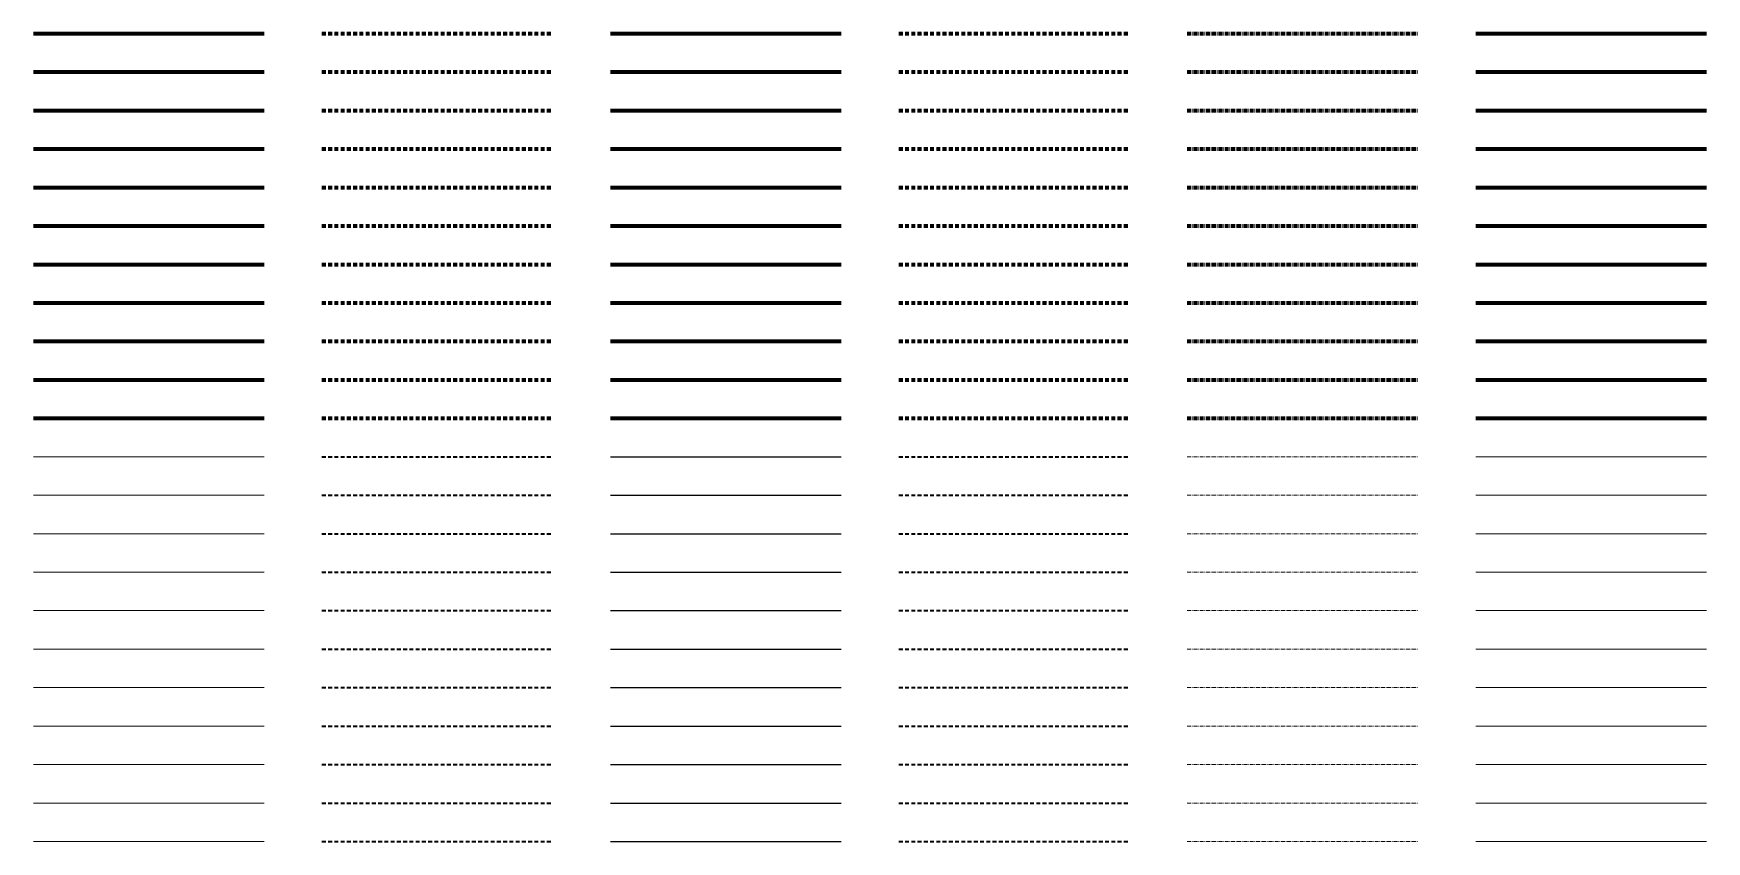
# Model space of a CAD drawing. Header units: metres. Extents: x -170 to 2070, y -13 to 14380.
# Drawn here: x 150 to 1020, y 4500 to 4920 of the extents above; entities that cross this region are included whole.
import ezdxf
from ezdxf.lldxf.tags import DXFTag

# ---------------------------------------------------------------- set-up
doc = ezdxf.new("R2010")
doc.units = ezdxf.units.M
doc.linetypes.add('KL-SO', pattern=[3.25, 2, -1.25])
doc.linetypes.add('KL-VERLATEN-SO', pattern=[3.25, 2, -0.5, 0.25, -0.5])
for name, color, linetype, lineweight in [('B-OI-KL-ET_LS_DISTRIBUTIE_600 V_4x2.5Cu-G', 14, 'Continuous', 18), ('B-OI-KL-ET_LS_DISTRIBUTIE_600 V_4x2.5Cu-RESERVE-G', 14, 'KL-RESERVE-SO', 18), ('B-OI-KL-ET_LS_DISTRIBUTIE_600 V_4x2.5Cu-VERLATEN-G', 14, 'KL-VERLATEN-SO', 18), ('B-OI-KL-ET_LS_DISTRIBUTIE_600 V_4x240Al-G', 14, 'Continuous', 18), ('B-OI-KL-ET_LS_DISTRIBUTIE_600 V_4x240Al-RESERVE-G', 14, 'KL-RESERVE-SO', 18), ('B-OI-KL-ET_LS_DISTRIBUTIE_600 V_4x240Al-VERLATEN-G', 14, 'KL-VERLATEN-SO', 18), ('B-OI-KL-ET_LS_DISTRIBUTIE_600 V_4x6Cu 4x2.5Cu-G', 14, 'Continuous', 18), ('B-OI-KL-ET_LS_DISTRIBUTIE_600 V_4x6Cu 4x2.5Cu-RESERVE-G', 14, 'KL-RESERVE-SO', 18), ('B-OI-KL-ET_LS_DISTRIBUTIE_600 V_4x6Cu 4x2.5Cu-VERLATEN-G', 14, 'KL-VERLATEN-SO', 18), ('B-OI-KL-ET_LS_DISTRIBUTIE_600 V_4x6Cu-G', 14, 'Continuous', 18), ('B-OI-KL-ET_LS_DISTRIBUTIE_600 V_4x6Cu-RESERVE-G', 14, 'KL-RESERVE-SO', 18), ('B-OI-KL-ET_LS_DISTRIBUTIE_600 V_4x6Cu-VERLATEN-G', 14, 'KL-VERLATEN-SO', 18), ('B-OI-KL-ET_LS_DISTRIBUTIE_600 V_4x95Al 4x6Cu-G', 14, 'Continuous', 18), ('B-OI-KL-ET_LS_DISTRIBUTIE_600 V_4x95Al 4x6Cu-RESERVE-G', 14, 'KL-RESERVE-SO', 18), ('B-OI-KL-ET_LS_DISTRIBUTIE_600 V_4x95Al 4x6Cu-VERLATEN-G', 14, 'KL-VERLATEN-SO', 18), ('B-OI-KL-ET_LS_DISTRIBUTIE_600 V_4x95Al-G', 14, 'Continuous', 18), ('B-OI-KL-ET_LS_DISTRIBUTIE_600 V_4x95Al-RESERVE-G', 14, 'KL-RESERVE-SO', 18), ('B-OI-KL-ET_LS_DISTRIBUTIE_600 V_4x95Al-VERLATEN-G', 14, 'KL-VERLATEN-SO', 18), ('B-OI-KL-ET_LS_DISTRIBUTIE_600 V_4x95Cu-G', 14, 'Continuous', 18), ('B-OI-KL-ET_LS_DISTRIBUTIE_600 V_4x95Cu-RESERVE-G', 14, 'KL-RESERVE-SO', 18), ('B-OI-KL-ET_LS_DISTRIBUTIE_600 V_4x95Cu-VERLATEN-G', 14, 'KL-VERLATEN-SO', 18), ('B-OI-KL-ET_LS_DISTRIBUTIE_600 V_OVERIG-G', 14, 'Continuous', 18), ('B-OI-KL-ET_LS_DISTRIBUTIE_600 V_OVERIG-RESERVE-G', 14, 'KL-RESERVE-SO', 18), ('B-OI-KL-ET_LS_DISTRIBUTIE_600 V_OVERIG-VERLATEN-G', 14, 'KL-VERLATEN-SO', 18), ('B-OI-KL-ET_LS_DOORVOERLEIDING PARKEERGARAGE-G', 7, 'Continuous', 18), ('B-OI-KL-ET_LS_DOORVOERLEIDING PARKEERGARAGE-RESERVE-G', 7, 'KL-RESERVE-SO', 18), ('B-OI-KL-ET_LS_DOORVOERLEIDING PARKEERGARAGE-VERLATEN-G', 7, 'KL-VERLATEN-SO', 18), ('B-OI-KL-ET_LS_KRUISING_OVERIG-G', 7, 'Continuous', 18), ('B-OI-KL-ET_LS_KRUISING_OVERIG-RESERVE-G', 7, 'KL-RESERVE-SO', 18), ('B-OI-KL-ET_LS_KRUISING_OVERIG-VERLATEN-G', 7, 'KL-VERLATEN-SO', 18), ('B-OI-KL-ET_LS_KRUISING_WATER-G', 7, 'Continuous', 18), ('B-OI-KL-ET_LS_KRUISING_WATER-RESERVE-G', 7, 'KL-RESERVE-SO', 18), ('B-OI-KL-ET_LS_KRUISING_WATER-VERLATEN-G', 7, 'KL-VERLATEN-SO', 18), ('B-OI-KL-ET_LS_MANTELBUIS_GIJ-G', 7, 'Continuous', 70), ('B-OI-KL-ET_LS_MANTELBUIS_GIJ-RESERVE-G', 7, 'KL-RESERVE-SO', 70), ('B-OI-KL-ET_LS_MANTELBUIS_GIJ-VERLATEN-G', 7, 'KL-VERLATEN-SO', 70), ('B-OI-KL-ET_LS_MANTELBUIS_HDPE-G', 7, 'Continuous', 70), ('B-OI-KL-ET_LS_MANTELBUIS_HDPE-RESERVE-G', 7, 'KL-RESERVE-SO', 70), ('B-OI-KL-ET_LS_MANTELBUIS_HDPE-VERLATEN-G', 7, 'KL-VERLATEN-SO', 70), ('B-OI-KL-ET_LS_MANTELBUIS_HDPE_110-G', 7, 'Continuous', 70), ('B-OI-KL-ET_LS_MANTELBUIS_HDPE_110-RESERVE-G', 7, 'KL-RESERVE-SO', 70), ('B-OI-KL-ET_LS_MANTELBUIS_HDPE_110-VERLATEN-G', 7, 'KL-VERLATEN-SO', 70), ('B-OI-KL-ET_LS_MANTELBUIS_HDPE_114-G', 7, 'Continuous', 70), ('B-OI-KL-ET_LS_MANTELBUIS_HDPE_114-RESERVE-G', 7, 'KL-RESERVE-SO', 70), ('B-OI-KL-ET_LS_MANTELBUIS_HDPE_114-VERLATEN-G', 7, 'KL-VERLATEN-SO', 70), ('B-OI-KL-ET_LS_MANTELBUIS_HDPE_125-G', 7, 'Continuous', 70), ('B-OI-KL-ET_LS_MANTELBUIS_HDPE_125-RESERVE-G', 7, 'KL-RESERVE-SO', 70), ('B-OI-KL-ET_LS_MANTELBUIS_HDPE_125-VERLATEN-G', 7, 'KL-VERLATEN-SO', 70), ('B-OI-KL-ET_LS_MANTELBUIS_HDPE_160-G', 7, 'Continuous', 70), ('B-OI-KL-ET_LS_MANTELBUIS_HDPE_160-RESERVE-G', 7, 'KL-RESERVE-SO', 70), ('B-OI-KL-ET_LS_MANTELBUIS_HDPE_160-VERLATEN-G', 7, 'KL-VERLATEN-SO', 70), ('B-OI-KL-ET_LS_MANTELBUIS_HDPE_165-G', 7, 'Continuous', 70), ('B-OI-KL-ET_LS_MANTELBUIS_HDPE_165-RESERVE-G', 7, 'KL-RESERVE-SO', 70), ('B-OI-KL-ET_LS_MANTELBUIS_HDPE_165-VERLATEN-G', 7, 'KL-VERLATEN-SO', 70), ('B-OI-KL-ET_LS_MANTELBUIS_HDPE_200-G', 7, 'Continuous', 70), ('B-OI-KL-ET_LS_MANTELBUIS_HDPE_200-RESERVE-G', 7, 'KL-RESERVE-SO', 70), ('B-OI-KL-ET_LS_MANTELBUIS_HDPE_200-VERLATEN-G', 7, 'KL-VERLATEN-SO', 70), ('B-OI-KL-ET_LS_MANTELBUIS_HDPE_32-G', 7, 'Continuous', 70), ('B-OI-KL-ET_LS_MANTELBUIS_HDPE_32-RESERVE-G', 7, 'KL-RESERVE-SO', 70), ('B-OI-KL-ET_LS_MANTELBUIS_HDPE_32-VERLATEN-G', 7, 'KL-VERLATEN-SO', 70), ('B-OI-KL-ET_LS_MANTELBUIS_HDPE_50-G', 7, 'Continuous', 70), ('B-OI-KL-ET_LS_MANTELBUIS_HDPE_50-RESERVE-G', 7, 'KL-RESERVE-SO', 70), ('B-OI-KL-ET_LS_MANTELBUIS_HDPE_50-VERLATEN-G', 7, 'KL-VERLATEN-SO', 70), ('B-OI-KL-ET_LS_MANTELBUIS_HDPE_75-G', 7, 'Continuous', 70), ('B-OI-KL-ET_LS_MANTELBUIS_HDPE_75-RESERVE-G', 7, 'KL-RESERVE-SO', 70), ('B-OI-KL-ET_LS_MANTELBUIS_HDPE_75-VERLATEN-G', 7, 'KL-VERLATEN-SO', 70), ('N-OI-KL-ET_LS_DISTRIBUTIE_600 V_4x2.5Cu-G', 14, 'KL-SO', 35), ('N-OI-KL-ET_LS_DISTRIBUTIE_600 V_4x240Al-G', 14, 'KL-SO', 35), ('N-OI-KL-ET_LS_DISTRIBUTIE_600 V_4x6Cu 4x2.5Cu-G', 14, 'KL-SO', 35), ('N-OI-KL-ET_LS_DISTRIBUTIE_600 V_4x6Cu-G', 14, 'KL-SO', 35), ('N-OI-KL-ET_LS_DISTRIBUTIE_600 V_4x95Al 4x6Cu-G', 14, 'KL-SO', 35), ('N-OI-KL-ET_LS_DISTRIBUTIE_600 V_4x95Al-G', 14, 'KL-SO', 35), ('N-OI-KL-ET_LS_DISTRIBUTIE_600 V_4x95Cu-G', 14, 'KL-SO', 35), ('N-OI-KL-ET_LS_DISTRIBUTIE_600 V_OVERIG-G', 14, 'KL-SO', 35), ('N-OI-KL-ET_LS_DOORVOERLEIDING PARKEERGARAGE-G', 7, 'KL-SO', 35), ('N-OI-KL-ET_LS_KRUISING_OVERIG-G', 7, 'KL-SO', 35), ('N-OI-KL-ET_LS_KRUISING_WATER-G', 7, 'KL-SO', 35), ('N-OI-KL-ET_LS_MANTELBUIS_GIJ-G', 10, 'KL-SO', 70), ('N-OI-KL-ET_LS_MANTELBUIS_HDPE-G', 10, 'KL-SO', 70), ('N-OI-KL-ET_LS_MANTELBUIS_HDPE_110-G', 10, 'KL-SO', 70), ('N-OI-KL-ET_LS_MANTELBUIS_HDPE_114-G', 10, 'KL-SO', 70), ('N-OI-KL-ET_LS_MANTELBUIS_HDPE_125-G', 10, 'KL-SO', 70), ('N-OI-KL-ET_LS_MANTELBUIS_HDPE_160-G', 10, 'KL-SO', 70), ('N-OI-KL-ET_LS_MANTELBUIS_HDPE_165-G', 10, 'KL-SO', 70), ('N-OI-KL-ET_LS_MANTELBUIS_HDPE_200-G', 10, 'KL-SO', 70), ('N-OI-KL-ET_LS_MANTELBUIS_HDPE_32-G', 10, 'KL-SO', 70), ('N-OI-KL-ET_LS_MANTELBUIS_HDPE_50-G', 10, 'KL-SO', 70), ('N-OI-KL-ET_LS_MANTELBUIS_HDPE_75-G', 10, 'KL-SO', 70), ('R-OI-KL-ET_LS_DISTRIBUTIE_600 V_4x2.5Cu-G', 14, 'KL-SO', 35), ('R-OI-KL-ET_LS_DISTRIBUTIE_600 V_4x240Al-G', 14, 'KL-SO', 35), ('R-OI-KL-ET_LS_DISTRIBUTIE_600 V_4x6Cu 4x2.5Cu-G', 14, 'KL-SO', 35), ('R-OI-KL-ET_LS_DISTRIBUTIE_600 V_4x6Cu-G', 14, 'KL-SO', 35), ('R-OI-KL-ET_LS_DISTRIBUTIE_600 V_4x95Al 4x6Cu-G', 14, 'KL-SO', 35), ('R-OI-KL-ET_LS_DISTRIBUTIE_600 V_4x95Al-G', 14, 'KL-SO', 35), ('R-OI-KL-ET_LS_DISTRIBUTIE_600 V_4x95Cu-G', 14, 'KL-SO', 35), ('R-OI-KL-ET_LS_DISTRIBUTIE_600 V_OVERIG-G', 14, 'KL-SO', 35), ('R-OI-KL-ET_LS_DOORVOERLEIDING PARKEERGARAGE-G', 7, 'KL-SO', 35), ('R-OI-KL-ET_LS_KRUISING_OVERIG-G', 7, 'KL-SO', 35), ('R-OI-KL-ET_LS_KRUISING_WATER-G', 7, 'KL-SO', 35), ('R-OI-KL-ET_LS_MANTELBUIS_GIJ-G', 10, 'KL-SO', 70), ('R-OI-KL-ET_LS_MANTELBUIS_HDPE-G', 10, 'KL-SO', 70), ('R-OI-KL-ET_LS_MANTELBUIS_HDPE_110-G', 10, 'KL-SO', 70), ('R-OI-KL-ET_LS_MANTELBUIS_HDPE_114-G', 10, 'KL-SO', 70), ('R-OI-KL-ET_LS_MANTELBUIS_HDPE_125-G', 10, 'KL-SO', 70), ('R-OI-KL-ET_LS_MANTELBUIS_HDPE_160-G', 10, 'KL-SO', 70), ('R-OI-KL-ET_LS_MANTELBUIS_HDPE_165-G', 10, 'KL-SO', 70), ('R-OI-KL-ET_LS_MANTELBUIS_HDPE_200-G', 10, 'KL-SO', 70), ('R-OI-KL-ET_LS_MANTELBUIS_HDPE_32-G', 10, 'KL-SO', 70), ('R-OI-KL-ET_LS_MANTELBUIS_HDPE_50-G', 10, 'KL-SO', 70), ('R-OI-KL-ET_LS_MANTELBUIS_HDPE_75-G', 10, 'KL-SO', 70), ('V-OI-KL-ET_LS_DISTRIBUTIE_600 V_4x2.5Cu-G', 14, 'V-KL-SO', 25), ('V-OI-KL-ET_LS_DISTRIBUTIE_600 V_4x240Al-G', 14, 'V-KL-SO', 25), ('V-OI-KL-ET_LS_DISTRIBUTIE_600 V_4x6Cu 4x2.5Cu-G', 14, 'V-KL-SO', 25), ('V-OI-KL-ET_LS_DISTRIBUTIE_600 V_4x6Cu-G', 14, 'V-KL-SO', 25), ('V-OI-KL-ET_LS_DISTRIBUTIE_600 V_4x95Al 4x6Cu-G', 14, 'V-KL-SO', 25), ('V-OI-KL-ET_LS_DISTRIBUTIE_600 V_4x95Al-G', 14, 'V-KL-SO', 25), ('V-OI-KL-ET_LS_DISTRIBUTIE_600 V_4x95Cu-G', 14, 'V-KL-SO', 25), ('V-OI-KL-ET_LS_DISTRIBUTIE_600 V_OVERIG-G', 14, 'V-KL-SO', 25), ('V-OI-KL-ET_LS_DOORVOERLEIDING PARKEERGARAGE-G', 7, 'V-KL-SO', 25), ('V-OI-KL-ET_LS_KRUISING_OVERIG-G', 7, 'V-KL-SO', 25), ('V-OI-KL-ET_LS_KRUISING_WATER-G', 7, 'V-KL-SO', 25), ('V-OI-KL-ET_LS_MANTELBUIS_GIJ-G', 7, 'V-KL-SO', 70), ('V-OI-KL-ET_LS_MANTELBUIS_HDPE-G', 7, 'V-KL-SO', 70), ('V-OI-KL-ET_LS_MANTELBUIS_HDPE_110-G', 7, 'V-KL-SO', 70), ('V-OI-KL-ET_LS_MANTELBUIS_HDPE_114-G', 7, 'V-KL-SO', 70), ('V-OI-KL-ET_LS_MANTELBUIS_HDPE_125-G', 7, 'V-KL-SO', 70), ('V-OI-KL-ET_LS_MANTELBUIS_HDPE_160-G', 7, 'V-KL-SO', 70), ('V-OI-KL-ET_LS_MANTELBUIS_HDPE_165-G', 7, 'V-KL-SO', 70), ('V-OI-KL-ET_LS_MANTELBUIS_HDPE_200-G', 7, 'V-KL-SO', 70), ('V-OI-KL-ET_LS_MANTELBUIS_HDPE_32-G', 7, 'V-KL-SO', 70), ('V-OI-KL-ET_LS_MANTELBUIS_HDPE_50-G', 7, 'V-KL-SO', 70), ('V-OI-KL-ET_LS_MANTELBUIS_HDPE_75-G', 7, 'V-KL-SO', 70)]:
    doc.layers.add(name, color=color, linetype=linetype, lineweight=lineweight)
doc.styles.get("Standard").update_dxf_attribs({"font": 'NLCS-ISO.ttf'})
tags = doc.linetypes.add('KL-RESERVE-SO', pattern='A,7,-2,["RS",Standard,S=1,R=0,X=-1,Y=-0.5],-1.5', length=10.5).pattern_tags.tags
tags[6] = DXFTag(74, 10)
doc.linetypes.add('V-KL-SO', pattern='A,2,[24,nlcs.shx,S=0.75,R=0,X=0,Y=0],2', length=4)

msp = doc.modelspace()

# ---------------------------------------------------------------- linework, layer by layer
at = {"layer": 'B-OI-KL-ET_LS_DISTRIBUTIE_600 V_4x2.5Cu-G'}
msp.add_line((150, 4500), (270, 4500), dxfattribs=at)
at = {"layer": 'B-OI-KL-ET_LS_DISTRIBUTIE_600 V_4x2.5Cu-RESERVE-G'}
msp.add_line((900, 4500), (1020, 4500), dxfattribs=at)
at = {"layer": 'B-OI-KL-ET_LS_DISTRIBUTIE_600 V_4x2.5Cu-VERLATEN-G'}
msp.add_line((750, 4500), (870, 4500), dxfattribs=at)
at = {"layer": 'B-OI-KL-ET_LS_DISTRIBUTIE_600 V_4x240Al-G'}
msp.add_line((150, 4520), (270, 4520), dxfattribs=at)
at = {"layer": 'B-OI-KL-ET_LS_DISTRIBUTIE_600 V_4x240Al-RESERVE-G'}
msp.add_line((900, 4520), (1020, 4520), dxfattribs=at)
at = {"layer": 'B-OI-KL-ET_LS_DISTRIBUTIE_600 V_4x240Al-VERLATEN-G'}
msp.add_line((750, 4520), (870, 4520), dxfattribs=at)
at = {"layer": 'B-OI-KL-ET_LS_DISTRIBUTIE_600 V_4x6Cu 4x2.5Cu-G'}
msp.add_line((150, 4560), (270, 4560), dxfattribs=at)
at = {"layer": 'B-OI-KL-ET_LS_DISTRIBUTIE_600 V_4x6Cu 4x2.5Cu-RESERVE-G'}
msp.add_line((900, 4560), (1020, 4560), dxfattribs=at)
at = {"layer": 'B-OI-KL-ET_LS_DISTRIBUTIE_600 V_4x6Cu 4x2.5Cu-VERLATEN-G'}
msp.add_line((750, 4560), (870, 4560), dxfattribs=at)
at = {"layer": 'B-OI-KL-ET_LS_DISTRIBUTIE_600 V_4x6Cu-G'}
msp.add_line((150, 4540), (270, 4540), dxfattribs=at)
at = {"layer": 'B-OI-KL-ET_LS_DISTRIBUTIE_600 V_4x6Cu-RESERVE-G'}
msp.add_line((900, 4540), (1020, 4540), dxfattribs=at)
at = {"layer": 'B-OI-KL-ET_LS_DISTRIBUTIE_600 V_4x6Cu-VERLATEN-G'}
msp.add_line((750, 4540), (870, 4540), dxfattribs=at)
at = {"layer": 'B-OI-KL-ET_LS_DISTRIBUTIE_600 V_4x95Al 4x6Cu-G'}
msp.add_line((150, 4600), (270, 4600), dxfattribs=at)
at = {"layer": 'B-OI-KL-ET_LS_DISTRIBUTIE_600 V_4x95Al 4x6Cu-RESERVE-G'}
msp.add_line((900, 4600), (1020, 4600), dxfattribs=at)
at = {"layer": 'B-OI-KL-ET_LS_DISTRIBUTIE_600 V_4x95Al 4x6Cu-VERLATEN-G'}
msp.add_line((750, 4600), (870, 4600), dxfattribs=at)
at = {"layer": 'B-OI-KL-ET_LS_DISTRIBUTIE_600 V_4x95Al-G'}
msp.add_line((150, 4580), (270, 4580), dxfattribs=at)
at = {"layer": 'B-OI-KL-ET_LS_DISTRIBUTIE_600 V_4x95Al-RESERVE-G'}
msp.add_line((900, 4580), (1020, 4580), dxfattribs=at)
at = {"layer": 'B-OI-KL-ET_LS_DISTRIBUTIE_600 V_4x95Al-VERLATEN-G'}
msp.add_line((750, 4580), (870, 4580), dxfattribs=at)
at = {"layer": 'B-OI-KL-ET_LS_DISTRIBUTIE_600 V_4x95Cu-G'}
msp.add_line((150, 4620), (270, 4620), dxfattribs=at)
at = {"layer": 'B-OI-KL-ET_LS_DISTRIBUTIE_600 V_4x95Cu-RESERVE-G'}
msp.add_line((900, 4620), (1020, 4620), dxfattribs=at)
at = {"layer": 'B-OI-KL-ET_LS_DISTRIBUTIE_600 V_4x95Cu-VERLATEN-G'}
msp.add_line((750, 4620), (870, 4620), dxfattribs=at)
at = {"layer": 'B-OI-KL-ET_LS_DISTRIBUTIE_600 V_OVERIG-G'}
msp.add_line((150, 4640), (270, 4640), dxfattribs=at)
at = {"layer": 'B-OI-KL-ET_LS_DISTRIBUTIE_600 V_OVERIG-RESERVE-G'}
msp.add_line((900, 4640), (1020, 4640), dxfattribs=at)
at = {"layer": 'B-OI-KL-ET_LS_DISTRIBUTIE_600 V_OVERIG-VERLATEN-G'}
msp.add_line((750, 4640), (870, 4640), dxfattribs=at)
at = {"layer": 'B-OI-KL-ET_LS_DOORVOERLEIDING PARKEERGARAGE-G'}
msp.add_line((150, 4660), (270, 4660), dxfattribs=at)
at = {"layer": 'B-OI-KL-ET_LS_DOORVOERLEIDING PARKEERGARAGE-RESERVE-G'}
msp.add_line((900, 4660), (1020, 4660), dxfattribs=at)
at = {"layer": 'B-OI-KL-ET_LS_DOORVOERLEIDING PARKEERGARAGE-VERLATEN-G'}
msp.add_line((750, 4660), (870, 4660), dxfattribs=at)
at = {"layer": 'B-OI-KL-ET_LS_KRUISING_OVERIG-G'}
msp.add_line((150, 4680), (270, 4680), dxfattribs=at)
at = {"layer": 'B-OI-KL-ET_LS_KRUISING_OVERIG-RESERVE-G'}
msp.add_line((900, 4680), (1020, 4680), dxfattribs=at)
at = {"layer": 'B-OI-KL-ET_LS_KRUISING_OVERIG-VERLATEN-G'}
msp.add_line((750, 4680), (870, 4680), dxfattribs=at)
at = {"layer": 'B-OI-KL-ET_LS_KRUISING_WATER-G'}
msp.add_line((150, 4700), (270, 4700), dxfattribs=at)
at = {"layer": 'B-OI-KL-ET_LS_KRUISING_WATER-RESERVE-G'}
msp.add_line((900, 4700), (1020, 4700), dxfattribs=at)
at = {"layer": 'B-OI-KL-ET_LS_KRUISING_WATER-VERLATEN-G'}
msp.add_line((750, 4700), (870, 4700), dxfattribs=at)
at = {"layer": 'B-OI-KL-ET_LS_MANTELBUIS_GIJ-G'}
msp.add_line((150, 4720), (270, 4720), dxfattribs=at)
at = {"layer": 'B-OI-KL-ET_LS_MANTELBUIS_GIJ-RESERVE-G'}
msp.add_line((900, 4720), (1020, 4720), dxfattribs=at)
at = {"layer": 'B-OI-KL-ET_LS_MANTELBUIS_GIJ-VERLATEN-G'}
msp.add_line((750, 4720), (870, 4720), dxfattribs=at)
at = {"layer": 'B-OI-KL-ET_LS_MANTELBUIS_HDPE-G'}
msp.add_line((150, 4740), (270, 4740), dxfattribs=at)
at = {"layer": 'B-OI-KL-ET_LS_MANTELBUIS_HDPE-RESERVE-G'}
msp.add_line((900, 4740), (1020, 4740), dxfattribs=at)
at = {"layer": 'B-OI-KL-ET_LS_MANTELBUIS_HDPE-VERLATEN-G'}
msp.add_line((750, 4740), (870, 4740), dxfattribs=at)
at = {"layer": 'B-OI-KL-ET_LS_MANTELBUIS_HDPE_110-G'}
msp.add_line((150, 4760), (270, 4760), dxfattribs=at)
at = {"layer": 'B-OI-KL-ET_LS_MANTELBUIS_HDPE_110-RESERVE-G'}
msp.add_line((900, 4760), (1020, 4760), dxfattribs=at)
at = {"layer": 'B-OI-KL-ET_LS_MANTELBUIS_HDPE_110-VERLATEN-G'}
msp.add_line((750, 4760), (870, 4760), dxfattribs=at)
at = {"layer": 'B-OI-KL-ET_LS_MANTELBUIS_HDPE_114-G'}
msp.add_line((150, 4780), (270, 4780), dxfattribs=at)
at = {"layer": 'B-OI-KL-ET_LS_MANTELBUIS_HDPE_114-RESERVE-G'}
msp.add_line((900, 4780), (1020, 4780), dxfattribs=at)
at = {"layer": 'B-OI-KL-ET_LS_MANTELBUIS_HDPE_114-VERLATEN-G'}
msp.add_line((750, 4780), (870, 4780), dxfattribs=at)
at = {"layer": 'B-OI-KL-ET_LS_MANTELBUIS_HDPE_125-G'}
msp.add_line((150, 4800), (270, 4800), dxfattribs=at)
at = {"layer": 'B-OI-KL-ET_LS_MANTELBUIS_HDPE_125-RESERVE-G'}
msp.add_line((900, 4800), (1020, 4800), dxfattribs=at)
at = {"layer": 'B-OI-KL-ET_LS_MANTELBUIS_HDPE_125-VERLATEN-G'}
msp.add_line((750, 4800), (870, 4800), dxfattribs=at)
at = {"layer": 'B-OI-KL-ET_LS_MANTELBUIS_HDPE_160-G'}
msp.add_line((150, 4820), (270, 4820), dxfattribs=at)
at = {"layer": 'B-OI-KL-ET_LS_MANTELBUIS_HDPE_160-RESERVE-G'}
msp.add_line((900, 4820), (1020, 4820), dxfattribs=at)
at = {"layer": 'B-OI-KL-ET_LS_MANTELBUIS_HDPE_160-VERLATEN-G'}
msp.add_line((750, 4820), (870, 4820), dxfattribs=at)
at = {"layer": 'B-OI-KL-ET_LS_MANTELBUIS_HDPE_165-G'}
msp.add_line((150, 4840), (270, 4840), dxfattribs=at)
at = {"layer": 'B-OI-KL-ET_LS_MANTELBUIS_HDPE_165-RESERVE-G'}
msp.add_line((900, 4840), (1020, 4840), dxfattribs=at)
at = {"layer": 'B-OI-KL-ET_LS_MANTELBUIS_HDPE_165-VERLATEN-G'}
msp.add_line((750, 4840), (870, 4840), dxfattribs=at)
at = {"layer": 'B-OI-KL-ET_LS_MANTELBUIS_HDPE_200-G'}
msp.add_line((150, 4860), (270, 4860), dxfattribs=at)
at = {"layer": 'B-OI-KL-ET_LS_MANTELBUIS_HDPE_200-RESERVE-G'}
msp.add_line((900, 4860), (1020, 4860), dxfattribs=at)
at = {"layer": 'B-OI-KL-ET_LS_MANTELBUIS_HDPE_200-VERLATEN-G'}
msp.add_line((750, 4860), (870, 4860), dxfattribs=at)
at = {"layer": 'B-OI-KL-ET_LS_MANTELBUIS_HDPE_32-G'}
msp.add_line((150, 4880), (270, 4880), dxfattribs=at)
at = {"layer": 'B-OI-KL-ET_LS_MANTELBUIS_HDPE_32-RESERVE-G'}
msp.add_line((900, 4880), (1020, 4880), dxfattribs=at)
at = {"layer": 'B-OI-KL-ET_LS_MANTELBUIS_HDPE_32-VERLATEN-G'}
msp.add_line((750, 4880), (870, 4880), dxfattribs=at)
at = {"layer": 'B-OI-KL-ET_LS_MANTELBUIS_HDPE_50-G'}
msp.add_line((150, 4900), (270, 4900), dxfattribs=at)
at = {"layer": 'B-OI-KL-ET_LS_MANTELBUIS_HDPE_50-RESERVE-G'}
msp.add_line((900, 4900), (1020, 4900), dxfattribs=at)
at = {"layer": 'B-OI-KL-ET_LS_MANTELBUIS_HDPE_50-VERLATEN-G'}
msp.add_line((750, 4900), (870, 4900), dxfattribs=at)
at = {"layer": 'B-OI-KL-ET_LS_MANTELBUIS_HDPE_75-G'}
msp.add_line((150, 4920), (270, 4920), dxfattribs=at)
at = {"layer": 'B-OI-KL-ET_LS_MANTELBUIS_HDPE_75-RESERVE-G'}
msp.add_line((900, 4920), (1020, 4920), dxfattribs=at)
at = {"layer": 'B-OI-KL-ET_LS_MANTELBUIS_HDPE_75-VERLATEN-G'}
msp.add_line((750, 4920), (870, 4920), dxfattribs=at)
at = {"layer": 'N-OI-KL-ET_LS_DISTRIBUTIE_600 V_4x2.5Cu-G'}
msp.add_line((300, 4500), (420, 4500), dxfattribs=at)
at = {"layer": 'N-OI-KL-ET_LS_DISTRIBUTIE_600 V_4x240Al-G'}
msp.add_line((300, 4520), (420, 4520), dxfattribs=at)
at = {"layer": 'N-OI-KL-ET_LS_DISTRIBUTIE_600 V_4x6Cu 4x2.5Cu-G'}
msp.add_line((300, 4560), (420, 4560), dxfattribs=at)
at = {"layer": 'N-OI-KL-ET_LS_DISTRIBUTIE_600 V_4x6Cu-G'}
msp.add_line((300, 4540), (420, 4540), dxfattribs=at)
at = {"layer": 'N-OI-KL-ET_LS_DISTRIBUTIE_600 V_4x95Al 4x6Cu-G'}
msp.add_line((300, 4600), (420, 4600), dxfattribs=at)
at = {"layer": 'N-OI-KL-ET_LS_DISTRIBUTIE_600 V_4x95Al-G'}
msp.add_line((300, 4580), (420, 4580), dxfattribs=at)
at = {"layer": 'N-OI-KL-ET_LS_DISTRIBUTIE_600 V_4x95Cu-G'}
msp.add_line((300, 4620), (420, 4620), dxfattribs=at)
at = {"layer": 'N-OI-KL-ET_LS_DISTRIBUTIE_600 V_OVERIG-G'}
msp.add_line((300, 4640), (420, 4640), dxfattribs=at)
at = {"layer": 'N-OI-KL-ET_LS_DOORVOERLEIDING PARKEERGARAGE-G'}
msp.add_line((300, 4660), (420, 4660), dxfattribs=at)
at = {"layer": 'N-OI-KL-ET_LS_KRUISING_OVERIG-G'}
msp.add_line((300, 4680), (420, 4680), dxfattribs=at)
at = {"layer": 'N-OI-KL-ET_LS_KRUISING_WATER-G'}
msp.add_line((300, 4700), (420, 4700), dxfattribs=at)
at = {"layer": 'N-OI-KL-ET_LS_MANTELBUIS_GIJ-G'}
msp.add_line((300, 4720), (420, 4720), dxfattribs=at)
at = {"layer": 'N-OI-KL-ET_LS_MANTELBUIS_HDPE-G'}
msp.add_line((300, 4740), (420, 4740), dxfattribs=at)
at = {"layer": 'N-OI-KL-ET_LS_MANTELBUIS_HDPE_110-G'}
msp.add_line((300, 4760), (420, 4760), dxfattribs=at)
at = {"layer": 'N-OI-KL-ET_LS_MANTELBUIS_HDPE_114-G'}
msp.add_line((300, 4780), (420, 4780), dxfattribs=at)
at = {"layer": 'N-OI-KL-ET_LS_MANTELBUIS_HDPE_125-G'}
msp.add_line((300, 4800), (420, 4800), dxfattribs=at)
at = {"layer": 'N-OI-KL-ET_LS_MANTELBUIS_HDPE_160-G'}
msp.add_line((300, 4820), (420, 4820), dxfattribs=at)
at = {"layer": 'N-OI-KL-ET_LS_MANTELBUIS_HDPE_165-G'}
msp.add_line((300, 4840), (420, 4840), dxfattribs=at)
at = {"layer": 'N-OI-KL-ET_LS_MANTELBUIS_HDPE_200-G'}
msp.add_line((300, 4860), (420, 4860), dxfattribs=at)
at = {"layer": 'N-OI-KL-ET_LS_MANTELBUIS_HDPE_32-G'}
msp.add_line((300, 4880), (420, 4880), dxfattribs=at)
at = {"layer": 'N-OI-KL-ET_LS_MANTELBUIS_HDPE_50-G'}
msp.add_line((300, 4900), (420, 4900), dxfattribs=at)
at = {"layer": 'N-OI-KL-ET_LS_MANTELBUIS_HDPE_75-G'}
msp.add_line((300, 4920), (420, 4920), dxfattribs=at)
at = {"layer": 'R-OI-KL-ET_LS_DISTRIBUTIE_600 V_4x2.5Cu-G'}
msp.add_line((600, 4500), (720, 4500), dxfattribs=at)
at = {"layer": 'R-OI-KL-ET_LS_DISTRIBUTIE_600 V_4x240Al-G'}
msp.add_line((600, 4520), (720, 4520), dxfattribs=at)
at = {"layer": 'R-OI-KL-ET_LS_DISTRIBUTIE_600 V_4x6Cu 4x2.5Cu-G'}
msp.add_line((600, 4560), (720, 4560), dxfattribs=at)
at = {"layer": 'R-OI-KL-ET_LS_DISTRIBUTIE_600 V_4x6Cu-G'}
msp.add_line((600, 4540), (720, 4540), dxfattribs=at)
at = {"layer": 'R-OI-KL-ET_LS_DISTRIBUTIE_600 V_4x95Al 4x6Cu-G'}
msp.add_line((600, 4600), (720, 4600), dxfattribs=at)
at = {"layer": 'R-OI-KL-ET_LS_DISTRIBUTIE_600 V_4x95Al-G'}
msp.add_line((600, 4580), (720, 4580), dxfattribs=at)
at = {"layer": 'R-OI-KL-ET_LS_DISTRIBUTIE_600 V_4x95Cu-G'}
msp.add_line((600, 4620), (720, 4620), dxfattribs=at)
at = {"layer": 'R-OI-KL-ET_LS_DISTRIBUTIE_600 V_OVERIG-G'}
msp.add_line((600, 4640), (720, 4640), dxfattribs=at)
at = {"layer": 'R-OI-KL-ET_LS_DOORVOERLEIDING PARKEERGARAGE-G'}
msp.add_line((600, 4660), (720, 4660), dxfattribs=at)
at = {"layer": 'R-OI-KL-ET_LS_KRUISING_OVERIG-G'}
msp.add_line((600, 4680), (720, 4680), dxfattribs=at)
at = {"layer": 'R-OI-KL-ET_LS_KRUISING_WATER-G'}
msp.add_line((600, 4700), (720, 4700), dxfattribs=at)
at = {"layer": 'R-OI-KL-ET_LS_MANTELBUIS_GIJ-G'}
msp.add_line((600, 4720), (720, 4720), dxfattribs=at)
at = {"layer": 'R-OI-KL-ET_LS_MANTELBUIS_HDPE-G'}
msp.add_line((600, 4740), (720, 4740), dxfattribs=at)
at = {"layer": 'R-OI-KL-ET_LS_MANTELBUIS_HDPE_110-G'}
msp.add_line((600, 4760), (720, 4760), dxfattribs=at)
at = {"layer": 'R-OI-KL-ET_LS_MANTELBUIS_HDPE_114-G'}
msp.add_line((600, 4780), (720, 4780), dxfattribs=at)
at = {"layer": 'R-OI-KL-ET_LS_MANTELBUIS_HDPE_125-G'}
msp.add_line((600, 4800), (720, 4800), dxfattribs=at)
at = {"layer": 'R-OI-KL-ET_LS_MANTELBUIS_HDPE_160-G'}
msp.add_line((600, 4820), (720, 4820), dxfattribs=at)
at = {"layer": 'R-OI-KL-ET_LS_MANTELBUIS_HDPE_165-G'}
msp.add_line((600, 4840), (720, 4840), dxfattribs=at)
at = {"layer": 'R-OI-KL-ET_LS_MANTELBUIS_HDPE_200-G'}
msp.add_line((600, 4860), (720, 4860), dxfattribs=at)
at = {"layer": 'R-OI-KL-ET_LS_MANTELBUIS_HDPE_32-G'}
msp.add_line((600, 4880), (720, 4880), dxfattribs=at)
at = {"layer": 'R-OI-KL-ET_LS_MANTELBUIS_HDPE_50-G'}
msp.add_line((600, 4900), (720, 4900), dxfattribs=at)
at = {"layer": 'R-OI-KL-ET_LS_MANTELBUIS_HDPE_75-G'}
msp.add_line((600, 4920), (720, 4920), dxfattribs=at)
at = {"layer": 'V-OI-KL-ET_LS_DISTRIBUTIE_600 V_4x2.5Cu-G'}
msp.add_line((450, 4500), (570, 4500), dxfattribs=at)
at = {"layer": 'V-OI-KL-ET_LS_DISTRIBUTIE_600 V_4x240Al-G'}
msp.add_line((450, 4520), (570, 4520), dxfattribs=at)
at = {"layer": 'V-OI-KL-ET_LS_DISTRIBUTIE_600 V_4x6Cu 4x2.5Cu-G'}
msp.add_line((450, 4560), (570, 4560), dxfattribs=at)
at = {"layer": 'V-OI-KL-ET_LS_DISTRIBUTIE_600 V_4x6Cu-G'}
msp.add_line((450, 4540), (570, 4540), dxfattribs=at)
at = {"layer": 'V-OI-KL-ET_LS_DISTRIBUTIE_600 V_4x95Al 4x6Cu-G'}
msp.add_line((450, 4600), (570, 4600), dxfattribs=at)
at = {"layer": 'V-OI-KL-ET_LS_DISTRIBUTIE_600 V_4x95Al-G'}
msp.add_line((450, 4580), (570, 4580), dxfattribs=at)
at = {"layer": 'V-OI-KL-ET_LS_DISTRIBUTIE_600 V_4x95Cu-G'}
msp.add_line((450, 4620), (570, 4620), dxfattribs=at)
at = {"layer": 'V-OI-KL-ET_LS_DISTRIBUTIE_600 V_OVERIG-G'}
msp.add_line((450, 4640), (570, 4640), dxfattribs=at)
at = {"layer": 'V-OI-KL-ET_LS_DOORVOERLEIDING PARKEERGARAGE-G'}
msp.add_line((450, 4660), (570, 4660), dxfattribs=at)
at = {"layer": 'V-OI-KL-ET_LS_KRUISING_OVERIG-G'}
msp.add_line((450, 4680), (570, 4680), dxfattribs=at)
at = {"layer": 'V-OI-KL-ET_LS_KRUISING_WATER-G'}
msp.add_line((450, 4700), (570, 4700), dxfattribs=at)
at = {"layer": 'V-OI-KL-ET_LS_MANTELBUIS_GIJ-G'}
msp.add_line((450, 4720), (570, 4720), dxfattribs=at)
at = {"layer": 'V-OI-KL-ET_LS_MANTELBUIS_HDPE-G'}
msp.add_line((450, 4740), (570, 4740), dxfattribs=at)
at = {"layer": 'V-OI-KL-ET_LS_MANTELBUIS_HDPE_110-G'}
msp.add_line((450, 4760), (570, 4760), dxfattribs=at)
at = {"layer": 'V-OI-KL-ET_LS_MANTELBUIS_HDPE_114-G'}
msp.add_line((450, 4780), (570, 4780), dxfattribs=at)
at = {"layer": 'V-OI-KL-ET_LS_MANTELBUIS_HDPE_125-G'}
msp.add_line((450, 4800), (570, 4800), dxfattribs=at)
at = {"layer": 'V-OI-KL-ET_LS_MANTELBUIS_HDPE_160-G'}
msp.add_line((450, 4820), (570, 4820), dxfattribs=at)
at = {"layer": 'V-OI-KL-ET_LS_MANTELBUIS_HDPE_165-G'}
msp.add_line((450, 4840), (570, 4840), dxfattribs=at)
at = {"layer": 'V-OI-KL-ET_LS_MANTELBUIS_HDPE_200-G'}
msp.add_line((450, 4860), (570, 4860), dxfattribs=at)
at = {"layer": 'V-OI-KL-ET_LS_MANTELBUIS_HDPE_32-G'}
msp.add_line((450, 4880), (570, 4880), dxfattribs=at)
at = {"layer": 'V-OI-KL-ET_LS_MANTELBUIS_HDPE_50-G'}
msp.add_line((450, 4900), (570, 4900), dxfattribs=at)
at = {"layer": 'V-OI-KL-ET_LS_MANTELBUIS_HDPE_75-G'}
msp.add_line((450, 4920), (570, 4920), dxfattribs=at)

doc.saveas('drawing.dxf')
